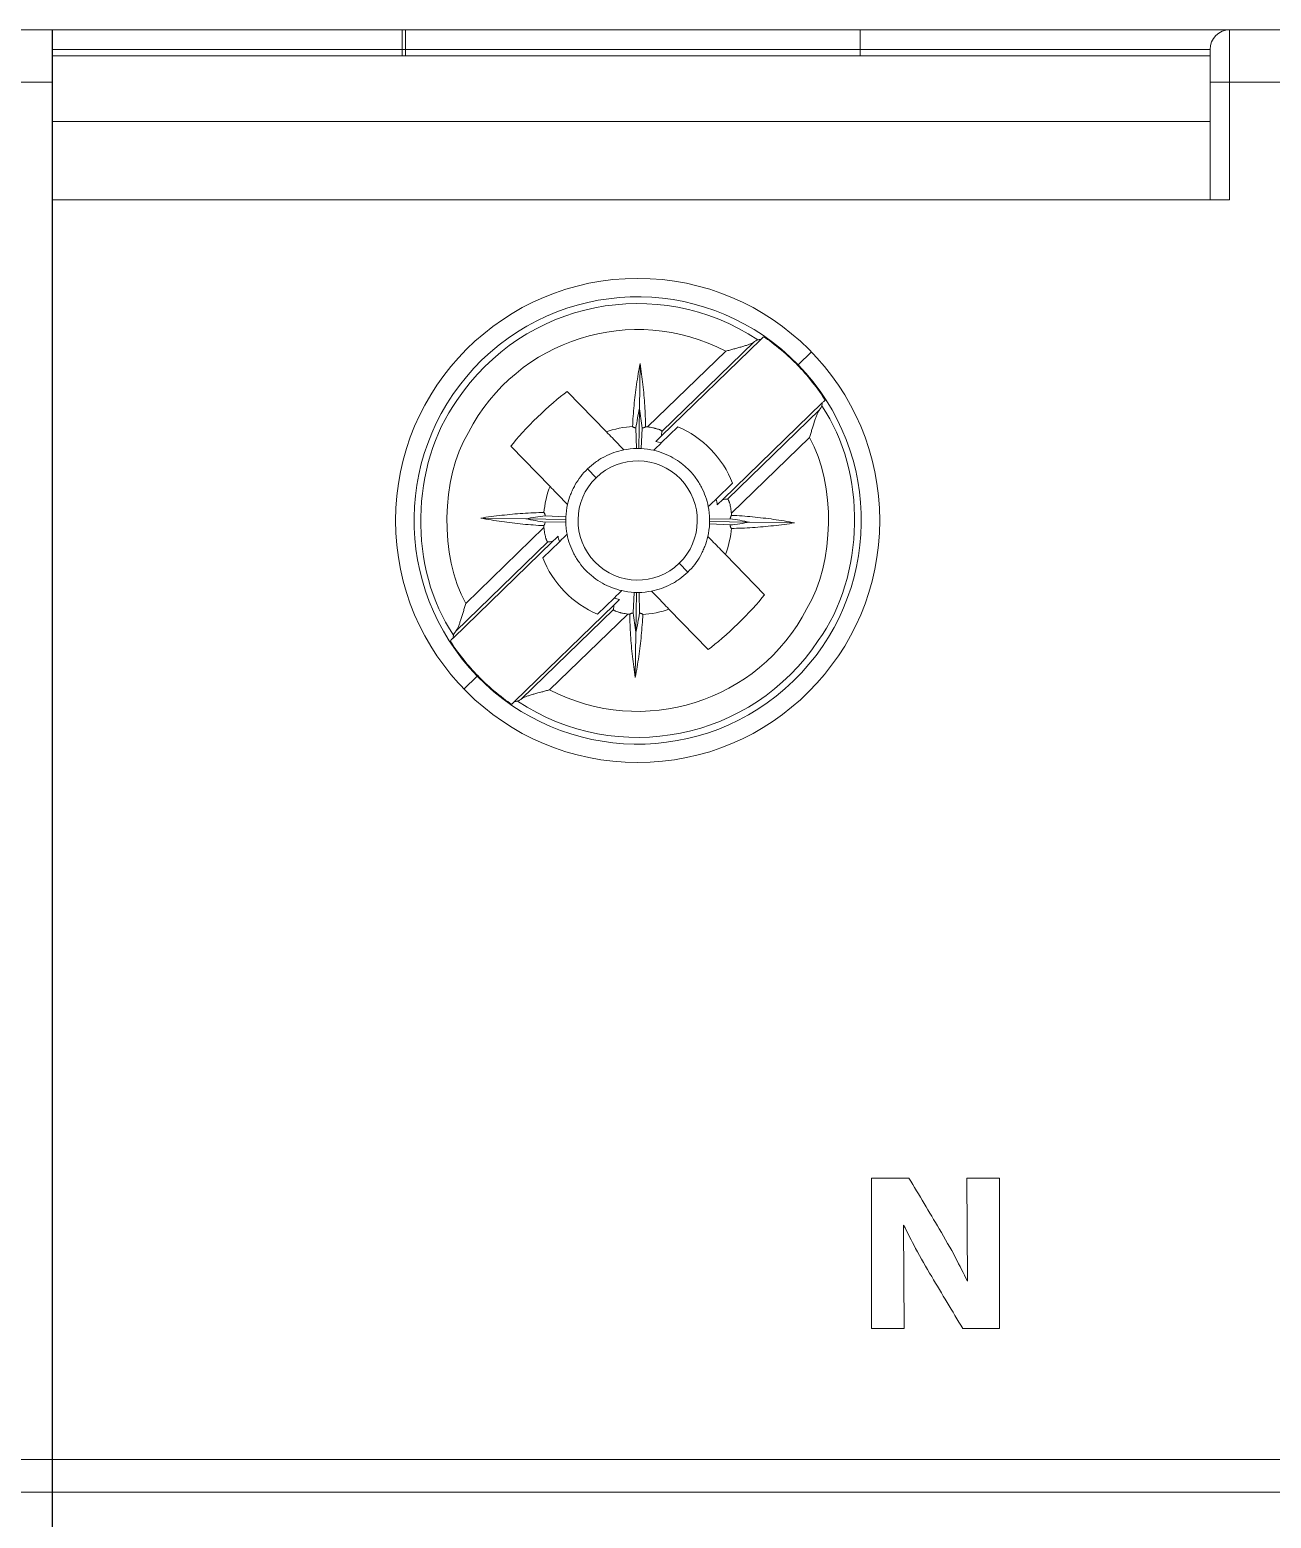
# Model space of a CAD drawing. Header units: millimetres. Extents: x 4137 to 6698, y 1400 to 3585.
# Drawn here: x 4670.22 to 4689.2, y 2843.81 to 2866.57 of the extents above; entities that cross this region are included whole.
import ezdxf

# ---------------------------------------------------------------- set-up
doc = ezdxf.new("R2010")
doc.units = ezdxf.units.MM
doc.layers.add('000-PI-Oprema', color=30, linetype='Continuous', lineweight=5)

msp = doc.modelspace()

# ---------------------------------------------------------------- linework, layer by layer
at = {"layer": '000-PI-Oprema', "color": 0, "linetype": 'ByBlock', "lineweight": 0, "ltscale": 0.25}
for p, q in [((4653.167, 2866.566), (4670.57, 2866.566)), ((4670.57, 2866.566), (4670.57, 2865.766)), ((4670.57, 2865.766), (4653.167, 2865.766)), ((4670.57, 2844.713), (4670.57, 2865.766)), ((4635.165, 2844.713), (4670.57, 2844.713)), ((4670.57, 2844.713), (4670.57, 2844.213)), ((4635.165, 2844.213), (4670.57, 2844.213)), ((4670.57, 2844.213), (4670.57, 2843.413))]:
    msp.add_line(p, q, dxfattribs=at)
for points in [[(4670.565, 2866.566), (4675.916, 2866.566)], [(4670.565, 2866.265), (4670.565, 2866.566)], [(4675.916, 2866.265), (4675.916, 2866.566)], [(4675.916, 2866.566), (4675.966, 2866.566)], [(4675.966, 2866.566), (4675.966, 2866.265)], [(4675.966, 2866.566), (4682.917, 2866.566)], [(4682.917, 2866.566), (4682.917, 2866.265)], [(4682.917, 2866.566), (4688.567, 2866.566)], [(4688.567, 2866.566), (4688.567, 2865.766)], [(4688.567, 2866.566), (4705.97, 2866.566)], [(4675.916, 2866.265), (4670.565, 2866.265)], [(4670.565, 2866.166), (4670.565, 2866.265)], [(4675.916, 2866.265), (4675.916, 2866.166)], [(4675.966, 2866.265), (4675.916, 2866.265)], [(4675.966, 2866.265), (4675.966, 2866.166)], [(4682.917, 2866.265), (4675.966, 2866.265)], [(4688.268, 2866.265), (4682.917, 2866.265)], [(4682.917, 2866.166), (4682.917, 2866.265)], [(4688.268, 2865.766), (4688.268, 2866.265)], [(4670.565, 2865.165), (4670.565, 2866.166)], [(4670.565, 2866.166), (4688.268, 2866.166)], [(4688.268, 2866.166), (4688.268, 2865.165)], [(4688.567, 2865.766), (4688.268, 2865.766)], [(4705.97, 2865.766), (4688.567, 2865.766)], [(4688.567, 2865.766), (4688.567, 2863.965)], [(4670.565, 2863.965), (4670.565, 2865.165)], [(4688.268, 2865.165), (4670.565, 2865.165)], [(4688.268, 2863.965), (4688.268, 2865.165)], [(4670.565, 2844.713), (4670.565, 2863.965)], [(4670.565, 2863.965), (4688.567, 2863.965)], [(4670.565, 2863.965), (4688.268, 2863.965)], [(4679.876, 2860.354), (4681.398, 2861.831)], [(4681.292, 2861.791), (4679.887, 2860.427)], [(4679.542, 2860.775), (4679.553, 2861.465)], [(4679.669, 2860.494), (4680.864, 2861.653)], [(4681.961, 2861.437), (4681.97, 2861.445)], [(4682.172, 2861.641), (4681.97, 2861.445)], [(4678.44, 2861.036), (4679.038, 2860.42)], [(4679.533, 2860.165), (4679.542, 2860.775)], [(4680.817, 2859.386), (4682.338, 2860.862)], [(4682.295, 2860.757), (4680.89, 2859.393)], [(4679.496, 2860.165), (4679.49, 2860.479)], [(4679.585, 2860.478), (4679.57, 2860.163)], [(4680.132, 2860.498), (4679.878, 2860.252)], [(4680.95, 2859.174), (4682.144, 2860.333)], [(4677.579, 2860.2), (4678.176, 2859.584)], [(4678.75, 2859.854), (4678.881, 2859.719)], [(4680.714, 2859.39), (4680.968, 2859.636)], [(4676.889, 2857.797), (4678.083, 2858.955)], [(4677.116, 2859.101), (4677.806, 2859.091)], [(4677.806, 2859.091), (4678.416, 2859.081)], [(4678.416, 2859.044), (4678.102, 2859.038)], [(4678.103, 2859.134), (4678.418, 2859.118)], [(4680.93, 2858.996), (4680.615, 2859.011)], [(4680.616, 2859.085), (4680.931, 2859.091)], [(4680.617, 2859.048), (4681.227, 2859.039)], [(4681.227, 2859.039), (4681.916, 2859.028)], [(4676.695, 2857.268), (4678.216, 2858.744)], [(4678.143, 2858.736), (4676.738, 2857.372)], [(4678.319, 2858.739), (4678.065, 2858.493)], [(4680.857, 2858.545), (4681.454, 2857.929)], [(4680.283, 2858.275), (4680.151, 2858.41)], [(4678.901, 2857.631), (4679.155, 2857.878)], [(4679.447, 2857.651), (4679.463, 2857.966)], [(4679.49, 2857.354), (4679.5, 2857.965)], [(4679.537, 2857.965), (4679.543, 2857.65)], [(4677.635, 2856.298), (4679.156, 2857.775)], [(4679.147, 2857.702), (4677.741, 2856.338)], [(4678.169, 2856.477), (4679.364, 2857.635)], [(4679.995, 2857.709), (4680.593, 2857.094)], [(4679.48, 2856.665), (4679.49, 2857.354)], [(4676.86, 2856.488), (4677.063, 2856.684)], [(4677.071, 2856.693), (4677.063, 2856.684)], [(4683.093, 2849.013), (4683.664, 2849.013)], [(4683.093, 2846.713), (4683.093, 2849.013)], [(4684.549, 2849.013), (4685.047, 2849.013)], [(4684.557, 2847.437), (4684.549, 2849.013)], [(4685.047, 2849.013), (4685.047, 2846.713)], [(4683.583, 2848.294), (4683.591, 2846.713)], [(4683.591, 2846.713), (4683.093, 2846.713)], [(4683.093, 2846.713), (4683.591, 2846.713)], [(4684.486, 2846.713), (4685.047, 2846.713)], [(4685.047, 2846.713), (4684.486, 2846.713)], [(4670.565, 2844.713), (4705.97, 2844.713)], [(4670.565, 2844.213), (4670.565, 2844.713)], [(4670.565, 2843.413), (4670.565, 2844.213)], [(4670.565, 2844.213), (4705.97, 2844.213)]]:
    msp.add_lwpolyline(points, dxfattribs=at)
for points in [[(4688.567, 2866.566), (4688.402, 2866.566), (4688.268, 2866.431), (4688.268, 2866.265)], [(4681.961, 2861.437), (4681.843, 2861.567), (4681.591, 2861.779), (4681.443, 2861.874)], [(4682.383, 2860.905), (4682.292, 2861.056), (4682.088, 2861.314), (4681.961, 2861.437)], [(4677.579, 2860.2), (4677.768, 2860.451), (4678.183, 2860.854), (4678.44, 2861.036)], [(4679.438, 2860.5), (4679.33, 2860.498), (4679.138, 2860.46), (4679.038, 2860.42)], [(4679.669, 2860.494), (4679.661, 2860.495), (4679.646, 2860.496), (4679.638, 2860.497)], [(4679.496, 2860.165), (4679.446, 2860.165), (4679.354, 2860.155), (4679.305, 2860.144)], [(4679.533, 2860.165), (4679.524, 2860.165), (4679.505, 2860.165), (4679.496, 2860.165)], [(4679.57, 2860.163), (4679.561, 2860.164), (4679.542, 2860.165), (4679.533, 2860.165)], [(4679.76, 2860.137), (4679.712, 2860.15), (4679.62, 2860.162), (4679.57, 2860.163)], [(4679.878, 2860.252), (4679.857, 2860.258), (4679.815, 2860.269), (4679.793, 2860.274)], [(4678.176, 2859.584), (4678.133, 2859.485), (4678.089, 2859.295), (4678.084, 2859.186)], [(4680.734, 2859.305), (4680.73, 2859.327), (4680.72, 2859.369), (4680.714, 2859.39)], [(4678.418, 2859.118), (4678.419, 2859.168), (4678.431, 2859.261), (4678.444, 2859.308)], [(4680.616, 2859.085), (4680.617, 2859.135), (4680.607, 2859.228), (4680.596, 2859.276)], [(4680.952, 2859.143), (4680.951, 2859.151), (4680.95, 2859.166), (4680.95, 2859.174)], [(4678.081, 2858.986), (4678.081, 2858.978), (4678.083, 2858.963), (4678.083, 2858.955)], [(4678.418, 2859.118), (4678.417, 2859.109), (4678.416, 2859.091), (4678.416, 2859.081)], [(4678.416, 2859.081), (4678.416, 2859.072), (4678.416, 2859.053), (4678.416, 2859.044)], [(4678.437, 2858.853), (4678.426, 2858.902), (4678.416, 2858.995), (4678.416, 2859.044)], [(4680.589, 2858.821), (4680.601, 2858.869), (4680.614, 2858.961), (4680.615, 2859.011)], [(4680.615, 2859.011), (4680.616, 2859.02), (4680.616, 2859.039), (4680.617, 2859.048)], [(4680.617, 2859.048), (4680.617, 2859.057), (4680.617, 2859.076), (4680.616, 2859.085)], [(4680.857, 2858.545), (4680.9, 2858.644), (4680.943, 2858.835), (4680.949, 2858.943)], [(4678.299, 2858.824), (4678.303, 2858.803), (4678.313, 2858.761), (4678.319, 2858.739)], [(4679.155, 2857.878), (4679.176, 2857.871), (4679.218, 2857.86), (4679.24, 2857.855)], [(4679.463, 2857.966), (4679.413, 2857.967), (4679.321, 2857.98), (4679.273, 2857.992)], [(4679.463, 2857.966), (4679.472, 2857.966), (4679.49, 2857.965), (4679.5, 2857.965)], [(4679.5, 2857.965), (4679.509, 2857.964), (4679.528, 2857.964), (4679.537, 2857.965)], [(4679.728, 2857.985), (4679.679, 2857.974), (4679.586, 2857.964), (4679.537, 2857.965)], [(4681.454, 2857.929), (4681.265, 2857.678), (4680.849, 2857.275), (4680.593, 2857.094)], [(4679.364, 2857.635), (4679.372, 2857.634), (4679.387, 2857.633), (4679.395, 2857.632)], [(4679.595, 2857.629), (4679.703, 2857.631), (4679.895, 2857.669), (4679.995, 2857.709)], [(4676.65, 2857.224), (4676.741, 2857.073), (4676.945, 2856.816), (4677.071, 2856.693)], [(4677.071, 2856.693), (4677.19, 2856.563), (4677.442, 2856.35), (4677.59, 2856.255)]]:
    msp.add_open_spline(points, degree=3, dxfattribs=at)
for points, knots in [([(4681.97, 2861.445), (4680.655, 2862.8), (4678.491, 2862.833), (4677.136, 2861.518), (4675.781, 2860.203), (4675.748, 2858.039), (4677.063, 2856.684)], [0, 0, 0, 0, 1, 1, 1, 2, 2, 2, 2]), ([(4676.7, 2857.314), (4676.013, 2858.319), (4676.037, 2859.916), (4676.754, 2860.9), (4677.768, 2862.426), (4679.827, 2862.84), (4681.352, 2861.827)], [0, 0, 0, 0, 1, 1, 1, 2, 2, 2, 2]), ([(4675.816, 2859.064), (4675.816, 2861.108), (4677.473, 2862.765), (4679.517, 2862.765), (4681.56, 2862.765), (4683.217, 2861.108), (4683.217, 2859.064), (4683.217, 2857.021), (4681.56, 2855.364), (4679.517, 2855.364), (4677.473, 2855.364), (4675.816, 2857.021), (4675.816, 2859.064), (4675.816, 2859.064), (4675.816, 2859.064), (4675.816, 2859.064)], [0, 0, 0, 0, 1, 1, 1, 2, 2, 2, 3, 3, 3, 4, 4, 4, 5, 5, 5, 5]), ([(4676.889, 2857.797), (4676.487, 2858.523), (4676.505, 2859.698), (4676.929, 2860.412), (4677.672, 2861.841), (4679.434, 2862.397), (4680.864, 2861.653)], [0, 0, 0, 0, 1, 1, 1, 2, 2, 2, 2]), ([(4680.864, 2861.653), (4680.884, 2861.658), (4680.905, 2861.664), (4680.926, 2861.67), (4680.946, 2861.675), (4680.967, 2861.681), (4680.988, 2861.687), (4681.009, 2861.692), (4681.029, 2861.698), (4681.05, 2861.703), (4681.07, 2861.709), (4681.09, 2861.714), (4681.11, 2861.72), (4681.129, 2861.725), (4681.147, 2861.731), (4681.165, 2861.737), (4681.183, 2861.743), (4681.2, 2861.748), (4681.216, 2861.754), (4681.232, 2861.76), (4681.247, 2861.766), (4681.259, 2861.772), (4681.272, 2861.778), (4681.283, 2861.784), (4681.292, 2861.791)], [0, 0, 0, 0, 1, 1, 1, 2, 2, 2, 3, 3, 3, 4, 4, 4, 5, 5, 5, 6, 6, 6, 7, 7, 7, 8, 8, 8, 8]), ([(4681.292, 2861.791), (4681.307, 2861.802), (4681.32, 2861.811), (4681.329, 2861.817), (4681.335, 2861.82), (4681.339, 2861.822), (4681.343, 2861.824), (4681.347, 2861.825), (4681.349, 2861.826), (4681.352, 2861.827)], [0, 0, 0, 0, 1, 1, 1, 2, 2, 2, 3, 3, 3, 3]), ([(4681.398, 2861.831), (4681.39, 2861.83), (4681.382, 2861.83), (4681.375, 2861.829), (4681.367, 2861.828), (4681.36, 2861.827), (4681.352, 2861.827)], [0, 0, 0, 0, 1, 1, 1, 2, 2, 2, 2]), ([(4681.443, 2861.874), (4681.438, 2861.869), (4681.433, 2861.865), (4681.428, 2861.86), (4681.423, 2861.855), (4681.418, 2861.85), (4681.413, 2861.845), (4681.408, 2861.841), (4681.403, 2861.836), (4681.398, 2861.831)], [0, 0, 0, 0, 1, 1, 1, 2, 2, 2, 3, 3, 3, 3]), ([(4677.063, 2856.684), (4678.378, 2855.329), (4680.542, 2855.296), (4681.897, 2856.611), (4683.252, 2857.926), (4683.285, 2860.09), (4681.97, 2861.445)], [0, 0, 0, 0, 1, 1, 1, 2, 2, 2, 2]), ([(4679.438, 2860.5), (4679.443, 2860.607), (4679.451, 2860.714), (4679.461, 2860.821), (4679.472, 2860.929), (4679.484, 2861.036), (4679.5, 2861.143), (4679.515, 2861.251), (4679.532, 2861.358), (4679.553, 2861.465)], [0, 0, 0, 0, 1, 1, 1, 2, 2, 2, 3, 3, 3, 3]), ([(4679.553, 2861.465), (4679.57, 2861.357), (4679.584, 2861.249), (4679.596, 2861.142), (4679.608, 2861.034), (4679.618, 2860.927), (4679.625, 2860.819), (4679.632, 2860.712), (4679.636, 2860.604), (4679.638, 2860.497)], [0, 0, 0, 0, 1, 1, 1, 2, 2, 2, 3, 3, 3, 3]), ([(4682.333, 2860.815), (4683.02, 2859.81), (4682.996, 2858.214), (4682.278, 2857.229), (4681.265, 2855.704), (4679.206, 2855.289), (4677.681, 2856.303)], [0, 0, 0, 0, 1, 1, 1, 2, 2, 2, 2]), ([(4679.542, 2860.775), (4679.532, 2860.726), (4679.522, 2860.677), (4679.514, 2860.628), (4679.505, 2860.578), (4679.497, 2860.529), (4679.49, 2860.479)], [0, 0, 0, 0, 1, 1, 1, 2, 2, 2, 2]), ([(4679.542, 2860.775), (4679.551, 2860.726), (4679.559, 2860.676), (4679.566, 2860.626), (4679.574, 2860.577), (4679.58, 2860.528), (4679.585, 2860.478)], [0, 0, 0, 0, 1, 1, 1, 2, 2, 2, 2]), ([(4682.295, 2860.757), (4682.288, 2860.747), (4682.281, 2860.735), (4682.274, 2860.722), (4682.271, 2860.715), (4682.267, 2860.708), (4682.264, 2860.7), (4682.26, 2860.693), (4682.257, 2860.684), (4682.254, 2860.676), (4682.247, 2860.66), (4682.241, 2860.643), (4682.235, 2860.625), (4682.232, 2860.616), (4682.228, 2860.607), (4682.226, 2860.598), (4682.223, 2860.588), (4682.22, 2860.579), (4682.216, 2860.569), (4682.204, 2860.531), (4682.193, 2860.492), (4682.181, 2860.453), (4682.175, 2860.433), (4682.169, 2860.413), (4682.162, 2860.393), (4682.16, 2860.383), (4682.156, 2860.373), (4682.153, 2860.363), (4682.15, 2860.353), (4682.147, 2860.343), (4682.144, 2860.333)], [0, 0, 0, 0, 1, 1, 1, 2, 2, 2, 3, 3, 3, 4, 4, 4, 5, 5, 5, 6, 6, 6, 7, 7, 7, 8, 8, 8, 9, 9, 9, 10, 10, 10, 10]), ([(4682.333, 2860.815), (4682.332, 2860.811), (4682.328, 2860.804), (4682.322, 2860.794), (4682.319, 2860.789), (4682.315, 2860.784), (4682.311, 2860.777), (4682.306, 2860.771), (4682.301, 2860.764), (4682.295, 2860.757)], [0, 0, 0, 0, 1, 1, 1, 2, 2, 2, 3, 3, 3, 3]), ([(4682.333, 2860.815), (4682.334, 2860.823), (4682.335, 2860.831), (4682.335, 2860.839), (4682.337, 2860.846), (4682.337, 2860.854), (4682.338, 2860.862)], [0, 0, 0, 0, 1, 1, 1, 2, 2, 2, 2]), ([(4682.338, 2860.862), (4682.343, 2860.867), (4682.348, 2860.871), (4682.353, 2860.876), (4682.358, 2860.881), (4682.363, 2860.886), (4682.368, 2860.891), (4682.373, 2860.896), (4682.378, 2860.9), (4682.383, 2860.905)], [0, 0, 0, 0, 1, 1, 1, 2, 2, 2, 3, 3, 3, 3]), ([(4682.144, 2860.333), (4682.546, 2859.606), (4682.528, 2858.432), (4682.104, 2857.717), (4681.361, 2856.288), (4679.599, 2855.732), (4678.169, 2856.477)], [0, 0, 0, 0, 1, 1, 1, 2, 2, 2, 2]), ([(4679.305, 2860.144), (4679.276, 2860.174), (4679.247, 2860.204), (4679.217, 2860.234), (4679.188, 2860.265), (4679.159, 2860.295), (4679.129, 2860.326), (4679.099, 2860.357), (4679.068, 2860.388), (4679.038, 2860.42)], [0, 0, 0, 0, 1, 1, 1, 2, 2, 2, 3, 3, 3, 3]), ([(4679.49, 2860.479), (4679.485, 2860.48), (4679.481, 2860.481), (4679.477, 2860.482), (4679.474, 2860.482), (4679.47, 2860.484), (4679.467, 2860.485), (4679.464, 2860.486), (4679.461, 2860.487), (4679.459, 2860.488), (4679.456, 2860.489), (4679.453, 2860.49), (4679.451, 2860.491), (4679.449, 2860.493), (4679.446, 2860.494), (4679.444, 2860.496), (4679.442, 2860.497), (4679.44, 2860.498), (4679.438, 2860.5)], [0, 0, 0, 0, 1, 1, 1, 2, 2, 2, 3, 3, 3, 4, 4, 4, 5, 5, 5, 6, 6, 6, 6]), ([(4679.638, 2860.497), (4679.636, 2860.496), (4679.634, 2860.494), (4679.632, 2860.493), (4679.63, 2860.491), (4679.627, 2860.49), (4679.625, 2860.489), (4679.623, 2860.488), (4679.62, 2860.487), (4679.617, 2860.486), (4679.614, 2860.485), (4679.612, 2860.484), (4679.608, 2860.482), (4679.605, 2860.482), (4679.602, 2860.481), (4679.598, 2860.48), (4679.594, 2860.479), (4679.59, 2860.478), (4679.585, 2860.478)], [0, 0, 0, 0, 1, 1, 1, 2, 2, 2, 3, 3, 3, 4, 4, 4, 5, 5, 5, 6, 6, 6, 6]), ([(4679.887, 2860.427), (4679.887, 2860.429), (4679.885, 2860.432), (4679.882, 2860.434), (4679.881, 2860.435), (4679.879, 2860.437), (4679.877, 2860.438), (4679.875, 2860.44), (4679.872, 2860.441), (4679.869, 2860.443), (4679.867, 2860.445), (4679.863, 2860.446), (4679.86, 2860.448), (4679.856, 2860.449), (4679.852, 2860.451), (4679.848, 2860.453), (4679.839, 2860.456), (4679.83, 2860.46), (4679.819, 2860.463), (4679.814, 2860.465), (4679.809, 2860.467), (4679.803, 2860.468), (4679.797, 2860.47), (4679.791, 2860.471), (4679.786, 2860.473), (4679.78, 2860.475), (4679.774, 2860.476), (4679.767, 2860.478), (4679.761, 2860.479), (4679.755, 2860.48), (4679.748, 2860.482), (4679.723, 2860.487), (4679.696, 2860.491), (4679.669, 2860.494)], [0, 0, 0, 0, 1, 1, 1, 2, 2, 2, 3, 3, 3, 4, 4, 4, 5, 5, 5, 6, 6, 6, 7, 7, 7, 8, 8, 8, 9, 9, 9, 10, 10, 10, 11, 11, 11, 11]), ([(4679.876, 2860.354), (4679.862, 2860.341), (4679.849, 2860.327), (4679.835, 2860.314), (4679.821, 2860.301), (4679.807, 2860.288), (4679.793, 2860.274)], [0, 0, 0, 0, 1, 1, 1, 2, 2, 2, 2]), ([(4679.876, 2860.354), (4679.878, 2860.367), (4679.88, 2860.378), (4679.881, 2860.391), (4679.883, 2860.403), (4679.884, 2860.415), (4679.887, 2860.427)], [0, 0, 0, 0, 1, 1, 1, 2, 2, 2, 2]), ([(4680.968, 2859.636), (4680.893, 2859.824), (4680.779, 2860.002), (4680.635, 2860.15), (4680.491, 2860.299), (4680.317, 2860.418), (4680.132, 2860.498)], [0, 0, 0, 0, 1, 1, 1, 2, 2, 2, 2]), ([(4679.305, 2860.144), (4679.253, 2860.134), (4679.202, 2860.12), (4679.152, 2860.102), (4679.103, 2860.085), (4679.055, 2860.064), (4679.008, 2860.039), (4678.984, 2860.027), (4678.961, 2860.014), (4678.938, 2860), (4678.916, 2859.986), (4678.894, 2859.972), (4678.872, 2859.956), (4678.829, 2859.925), (4678.789, 2859.891), (4678.75, 2859.854)], [0, 0, 0, 0, 1, 1, 1, 2, 2, 2, 3, 3, 3, 4, 4, 4, 5, 5, 5, 5]), ([(4679.878, 2860.252), (4679.858, 2860.232), (4679.838, 2860.213), (4679.819, 2860.194), (4679.799, 2860.175), (4679.78, 2860.156), (4679.76, 2860.137)], [0, 0, 0, 0, 1, 1, 1, 2, 2, 2, 2]), ([(4680.596, 2859.276), (4680.586, 2859.328), (4680.572, 2859.379), (4680.554, 2859.429), (4680.537, 2859.479), (4680.516, 2859.527), (4680.491, 2859.574), (4680.485, 2859.585), (4680.479, 2859.597), (4680.472, 2859.609), (4680.466, 2859.62), (4680.459, 2859.632), (4680.452, 2859.643), (4680.438, 2859.665), (4680.423, 2859.687), (4680.408, 2859.709), (4680.377, 2859.752), (4680.343, 2859.792), (4680.307, 2859.83), (4680.288, 2859.849), (4680.27, 2859.867), (4680.25, 2859.885), (4680.23, 2859.902), (4680.209, 2859.92), (4680.188, 2859.935), (4680.146, 2859.968), (4680.102, 2859.997), (4680.056, 2860.023), (4680.011, 2860.048), (4679.963, 2860.071), (4679.913, 2860.09), (4679.863, 2860.11), (4679.812, 2860.126), (4679.76, 2860.137)], [0, 0, 0, 0, 1, 1, 1, 2, 2, 2, 3, 3, 3, 4, 4, 4, 5, 5, 5, 6, 6, 6, 7, 7, 7, 8, 8, 8, 9, 9, 9, 10, 10, 10, 11, 11, 11, 11]), ([(4678.75, 2859.854), (4678.712, 2859.817), (4678.677, 2859.778), (4678.645, 2859.736), (4678.613, 2859.694), (4678.584, 2859.65), (4678.558, 2859.604), (4678.545, 2859.581), (4678.533, 2859.557), (4678.522, 2859.534), (4678.51, 2859.51), (4678.5, 2859.485), (4678.49, 2859.461), (4678.471, 2859.411), (4678.455, 2859.361), (4678.444, 2859.308)], [0, 0, 0, 0, 1, 1, 1, 2, 2, 2, 3, 3, 3, 4, 4, 4, 5, 5, 5, 5]), ([(4680.151, 2858.41), (4680.513, 2858.761), (4680.522, 2859.338), (4680.171, 2859.7), (4679.82, 2860.061), (4679.243, 2860.07), (4678.881, 2859.719)], [0, 0, 0, 0, 1, 1, 1, 2, 2, 2, 2]), ([(4678.881, 2859.719), (4678.52, 2859.368), (4678.511, 2858.791), (4678.862, 2858.43), (4679.213, 2858.068), (4679.79, 2858.059), (4680.151, 2858.41)], [0, 0, 0, 0, 1, 1, 1, 2, 2, 2, 2]), ([(4678.176, 2859.584), (4678.207, 2859.553), (4678.237, 2859.521), (4678.267, 2859.491), (4678.297, 2859.46), (4678.327, 2859.429), (4678.356, 2859.399), (4678.385, 2859.368), (4678.415, 2859.339), (4678.444, 2859.308)], [0, 0, 0, 0, 1, 1, 1, 2, 2, 2, 3, 3, 3, 3]), ([(4680.596, 2859.276), (4680.615, 2859.295), (4680.635, 2859.314), (4680.655, 2859.333), (4680.674, 2859.352), (4680.694, 2859.371), (4680.714, 2859.39)], [0, 0, 0, 0, 1, 1, 1, 2, 2, 2, 2]), ([(4680.89, 2859.393), (4680.877, 2859.392), (4680.865, 2859.39), (4680.853, 2859.389), (4680.841, 2859.388), (4680.828, 2859.387), (4680.817, 2859.386)], [0, 0, 0, 0, 1, 1, 1, 2, 2, 2, 2]), ([(4680.95, 2859.174), (4680.948, 2859.201), (4680.944, 2859.228), (4680.94, 2859.253), (4680.938, 2859.266), (4680.935, 2859.279), (4680.932, 2859.291), (4680.93, 2859.303), (4680.927, 2859.314), (4680.923, 2859.325), (4680.922, 2859.33), (4680.921, 2859.335), (4680.919, 2859.34), (4680.917, 2859.345), (4680.916, 2859.349), (4680.914, 2859.354), (4680.912, 2859.358), (4680.911, 2859.362), (4680.91, 2859.366), (4680.908, 2859.369), (4680.906, 2859.372), (4680.905, 2859.376), (4680.902, 2859.381), (4680.899, 2859.386), (4680.896, 2859.389), (4680.894, 2859.392), (4680.891, 2859.393), (4680.89, 2859.393)], [0, 0, 0, 0, 1, 1, 1, 2, 2, 2, 3, 3, 3, 4, 4, 4, 5, 5, 5, 6, 6, 6, 7, 7, 7, 8, 8, 8, 9, 9, 9, 9]), ([(4677.116, 2859.101), (4677.224, 2859.118), (4677.332, 2859.132), (4677.439, 2859.144), (4677.547, 2859.156), (4677.654, 2859.166), (4677.762, 2859.173), (4677.869, 2859.18), (4677.977, 2859.184), (4678.084, 2859.186)], [0, 0, 0, 0, 1, 1, 1, 2, 2, 2, 3, 3, 3, 3]), ([(4678.084, 2859.186), (4678.085, 2859.184), (4678.087, 2859.182), (4678.088, 2859.18), (4678.09, 2859.178), (4678.091, 2859.175), (4678.092, 2859.173), (4678.093, 2859.171), (4678.094, 2859.168), (4678.096, 2859.165), (4678.096, 2859.163), (4678.098, 2859.16), (4678.099, 2859.157), (4678.1, 2859.153), (4678.101, 2859.15), (4678.101, 2859.146), (4678.102, 2859.143), (4678.103, 2859.139), (4678.103, 2859.134)], [0, 0, 0, 0, 1, 1, 1, 2, 2, 2, 3, 3, 3, 4, 4, 4, 5, 5, 5, 6, 6, 6, 6]), ([(4680.734, 2859.305), (4680.747, 2859.318), (4680.761, 2859.332), (4680.775, 2859.345), (4680.789, 2859.358), (4680.803, 2859.372), (4680.817, 2859.386)], [0, 0, 0, 0, 1, 1, 1, 2, 2, 2, 2]), ([(4678.081, 2858.986), (4677.974, 2858.991), (4677.867, 2858.999), (4677.76, 2859.009), (4677.652, 2859.02), (4677.545, 2859.032), (4677.438, 2859.048), (4677.33, 2859.063), (4677.223, 2859.081), (4677.116, 2859.101)], [0, 0, 0, 0, 1, 1, 1, 2, 2, 2, 3, 3, 3, 3]), ([(4677.806, 2859.091), (4677.855, 2859.099), (4677.905, 2859.107), (4677.954, 2859.115), (4678.004, 2859.122), (4678.053, 2859.128), (4678.103, 2859.134)], [0, 0, 0, 0, 1, 1, 1, 2, 2, 2, 2]), ([(4677.806, 2859.091), (4677.855, 2859.08), (4677.904, 2859.071), (4677.953, 2859.062), (4678.003, 2859.053), (4678.052, 2859.045), (4678.102, 2859.038)], [0, 0, 0, 0, 1, 1, 1, 2, 2, 2, 2]), ([(4678.102, 2859.038), (4678.101, 2859.033), (4678.1, 2859.029), (4678.099, 2859.026), (4678.099, 2859.022), (4678.097, 2859.018), (4678.096, 2859.016), (4678.095, 2859.012), (4678.094, 2859.009), (4678.093, 2859.007), (4678.092, 2859.004), (4678.091, 2859.002), (4678.09, 2858.999), (4678.088, 2858.997), (4678.087, 2858.995), (4678.085, 2858.992), (4678.084, 2858.99), (4678.083, 2858.988), (4678.081, 2858.986)], [0, 0, 0, 0, 1, 1, 1, 2, 2, 2, 3, 3, 3, 4, 4, 4, 5, 5, 5, 6, 6, 6, 6]), ([(4678.083, 2858.955), (4678.085, 2858.928), (4678.089, 2858.902), (4678.093, 2858.876), (4678.095, 2858.863), (4678.098, 2858.85), (4678.101, 2858.838), (4678.103, 2858.826), (4678.106, 2858.815), (4678.109, 2858.804), (4678.111, 2858.799), (4678.112, 2858.794), (4678.114, 2858.789), (4678.115, 2858.784), (4678.117, 2858.78), (4678.118, 2858.776), (4678.12, 2858.771), (4678.122, 2858.768), (4678.123, 2858.764), (4678.125, 2858.76), (4678.127, 2858.756), (4678.128, 2858.754), (4678.131, 2858.748), (4678.134, 2858.743), (4678.136, 2858.74), (4678.139, 2858.737), (4678.141, 2858.736), (4678.143, 2858.736)], [0, 0, 0, 0, 1, 1, 1, 2, 2, 2, 3, 3, 3, 4, 4, 4, 5, 5, 5, 6, 6, 6, 7, 7, 7, 8, 8, 8, 9, 9, 9, 9]), ([(4681.227, 2859.039), (4681.178, 2859.03), (4681.128, 2859.022), (4681.079, 2859.015), (4681.029, 2859.007), (4680.979, 2859.001), (4680.93, 2858.996)], [0, 0, 0, 0, 1, 1, 1, 2, 2, 2, 2]), ([(4680.949, 2858.943), (4680.947, 2858.945), (4680.946, 2858.947), (4680.944, 2858.949), (4680.943, 2858.951), (4680.942, 2858.954), (4680.941, 2858.956), (4680.939, 2858.958), (4680.938, 2858.961), (4680.937, 2858.964), (4680.936, 2858.967), (4680.935, 2858.969), (4680.935, 2858.973), (4680.933, 2858.976), (4680.932, 2858.979), (4680.932, 2858.983), (4680.931, 2858.987), (4680.93, 2858.991), (4680.93, 2858.996)], [0, 0, 0, 0, 1, 1, 1, 2, 2, 2, 3, 3, 3, 4, 4, 4, 5, 5, 5, 6, 6, 6, 6]), ([(4680.931, 2859.091), (4680.932, 2859.095), (4680.933, 2859.1), (4680.934, 2859.104), (4680.935, 2859.107), (4680.935, 2859.111), (4680.937, 2859.114), (4680.937, 2859.117), (4680.939, 2859.12), (4680.94, 2859.122), (4680.941, 2859.125), (4680.942, 2859.128), (4680.943, 2859.13), (4680.945, 2859.132), (4680.946, 2859.135), (4680.948, 2859.137), (4680.949, 2859.139), (4680.95, 2859.141), (4680.952, 2859.143)], [0, 0, 0, 0, 1, 1, 1, 2, 2, 2, 3, 3, 3, 4, 4, 4, 5, 5, 5, 6, 6, 6, 6]), ([(4681.227, 2859.039), (4681.178, 2859.049), (4681.129, 2859.059), (4681.079, 2859.067), (4681.03, 2859.076), (4680.981, 2859.084), (4680.931, 2859.091)], [0, 0, 0, 0, 1, 1, 1, 2, 2, 2, 2]), ([(4681.916, 2859.028), (4681.809, 2859.011), (4681.701, 2858.997), (4681.594, 2858.985), (4681.486, 2858.973), (4681.379, 2858.963), (4681.271, 2858.956), (4681.163, 2858.949), (4681.056, 2858.945), (4680.949, 2858.943)], [0, 0, 0, 0, 1, 1, 1, 2, 2, 2, 3, 3, 3, 3]), ([(4680.952, 2859.143), (4681.059, 2859.138), (4681.166, 2859.13), (4681.274, 2859.12), (4681.381, 2859.109), (4681.488, 2859.097), (4681.595, 2859.082), (4681.702, 2859.066), (4681.81, 2859.049), (4681.916, 2859.028)], [0, 0, 0, 0, 1, 1, 1, 2, 2, 2, 3, 3, 3, 3]), ([(4678.143, 2858.736), (4678.156, 2858.737), (4678.168, 2858.739), (4678.18, 2858.74), (4678.192, 2858.741), (4678.204, 2858.743), (4678.216, 2858.744)], [0, 0, 0, 0, 1, 1, 1, 2, 2, 2, 2]), ([(4678.299, 2858.824), (4678.285, 2858.811), (4678.272, 2858.798), (4678.258, 2858.784), (4678.244, 2858.771), (4678.23, 2858.757), (4678.216, 2858.744)], [0, 0, 0, 0, 1, 1, 1, 2, 2, 2, 2]), ([(4678.437, 2858.853), (4678.418, 2858.834), (4678.398, 2858.815), (4678.378, 2858.796), (4678.359, 2858.778), (4678.339, 2858.759), (4678.319, 2858.739)], [0, 0, 0, 0, 1, 1, 1, 2, 2, 2, 2]), ([(4678.437, 2858.853), (4678.447, 2858.801), (4678.461, 2858.75), (4678.479, 2858.7), (4678.496, 2858.651), (4678.517, 2858.603), (4678.542, 2858.556), (4678.548, 2858.544), (4678.554, 2858.532), (4678.561, 2858.521), (4678.567, 2858.509), (4678.574, 2858.497), (4678.581, 2858.486), (4678.595, 2858.464), (4678.61, 2858.442), (4678.625, 2858.42), (4678.656, 2858.378), (4678.69, 2858.337), (4678.726, 2858.299), (4678.744, 2858.28), (4678.763, 2858.262), (4678.783, 2858.245), (4678.803, 2858.227), (4678.824, 2858.21), (4678.845, 2858.194), (4678.887, 2858.161), (4678.931, 2858.132), (4678.977, 2858.107), (4679.022, 2858.081), (4679.07, 2858.058), (4679.12, 2858.039), (4679.17, 2858.019), (4679.22, 2858.004), (4679.273, 2857.992)], [0, 0, 0, 0, 1, 1, 1, 2, 2, 2, 3, 3, 3, 4, 4, 4, 5, 5, 5, 6, 6, 6, 7, 7, 7, 8, 8, 8, 9, 9, 9, 10, 10, 10, 11, 11, 11, 11]), ([(4680.283, 2858.275), (4680.321, 2858.312), (4680.356, 2858.352), (4680.388, 2858.393), (4680.42, 2858.435), (4680.449, 2858.479), (4680.475, 2858.525), (4680.488, 2858.548), (4680.5, 2858.572), (4680.511, 2858.596), (4680.522, 2858.62), (4680.533, 2858.644), (4680.542, 2858.669), (4680.562, 2858.718), (4680.578, 2858.769), (4680.589, 2858.821)], [0, 0, 0, 0, 1, 1, 1, 2, 2, 2, 3, 3, 3, 4, 4, 4, 5, 5, 5, 5]), ([(4680.857, 2858.545), (4680.826, 2858.577), (4680.796, 2858.608), (4680.766, 2858.639), (4680.736, 2858.67), (4680.706, 2858.7), (4680.677, 2858.73), (4680.647, 2858.761), (4680.618, 2858.791), (4680.589, 2858.821)], [0, 0, 0, 0, 1, 1, 1, 2, 2, 2, 3, 3, 3, 3]), ([(4678.065, 2858.493), (4678.14, 2858.305), (4678.254, 2858.128), (4678.398, 2857.979), (4678.542, 2857.831), (4678.716, 2857.711), (4678.901, 2857.631)], [0, 0, 0, 0, 1, 1, 1, 2, 2, 2, 2]), ([(4679.728, 2857.985), (4679.78, 2857.995), (4679.831, 2858.009), (4679.88, 2858.027), (4679.93, 2858.044), (4679.978, 2858.065), (4680.025, 2858.09), (4680.048, 2858.102), (4680.072, 2858.115), (4680.095, 2858.129), (4680.117, 2858.143), (4680.139, 2858.158), (4680.161, 2858.173), (4680.203, 2858.204), (4680.244, 2858.238), (4680.283, 2858.275)], [0, 0, 0, 0, 1, 1, 1, 2, 2, 2, 3, 3, 3, 4, 4, 4, 5, 5, 5, 5]), ([(4676.738, 2857.372), (4676.745, 2857.381), (4676.751, 2857.392), (4676.758, 2857.404), (4676.764, 2857.417), (4676.77, 2857.431), (4676.776, 2857.446), (4676.782, 2857.462), (4676.789, 2857.478), (4676.795, 2857.496), (4676.801, 2857.514), (4676.807, 2857.532), (4676.813, 2857.551), (4676.82, 2857.571), (4676.826, 2857.591), (4676.832, 2857.611), (4676.838, 2857.631), (4676.845, 2857.652), (4676.851, 2857.673), (4676.858, 2857.693), (4676.864, 2857.714), (4676.87, 2857.735), (4676.876, 2857.756), (4676.882, 2857.776), (4676.889, 2857.797)], [0, 0, 0, 0, 1, 1, 1, 2, 2, 2, 3, 3, 3, 4, 4, 4, 5, 5, 5, 6, 6, 6, 7, 7, 7, 8, 8, 8, 8]), ([(4679.155, 2857.878), (4679.175, 2857.897), (4679.194, 2857.916), (4679.214, 2857.935), (4679.233, 2857.954), (4679.253, 2857.973), (4679.273, 2857.992)], [0, 0, 0, 0, 1, 1, 1, 2, 2, 2, 2]), ([(4679.156, 2857.775), (4679.171, 2857.788), (4679.184, 2857.802), (4679.198, 2857.815), (4679.212, 2857.828), (4679.226, 2857.842), (4679.24, 2857.855)], [0, 0, 0, 0, 1, 1, 1, 2, 2, 2, 2]), ([(4679.728, 2857.985), (4679.757, 2857.955), (4679.786, 2857.925), (4679.816, 2857.895), (4679.844, 2857.865), (4679.874, 2857.834), (4679.904, 2857.803), (4679.934, 2857.772), (4679.964, 2857.741), (4679.995, 2857.709)], [0, 0, 0, 0, 1, 1, 1, 2, 2, 2, 3, 3, 3, 3]), ([(4679.156, 2857.775), (4679.155, 2857.763), (4679.153, 2857.751), (4679.151, 2857.738), (4679.15, 2857.726), (4679.148, 2857.714), (4679.147, 2857.702)], [0, 0, 0, 0, 1, 1, 1, 2, 2, 2, 2]), ([(4679.147, 2857.702), (4679.147, 2857.7), (4679.148, 2857.698), (4679.151, 2857.695), (4679.152, 2857.694), (4679.154, 2857.693), (4679.156, 2857.691), (4679.158, 2857.69), (4679.161, 2857.688), (4679.164, 2857.686), (4679.166, 2857.685), (4679.17, 2857.683), (4679.173, 2857.682), (4679.177, 2857.68), (4679.181, 2857.678), (4679.185, 2857.676), (4679.193, 2857.673), (4679.203, 2857.669), (4679.213, 2857.666), (4679.219, 2857.664), (4679.224, 2857.662), (4679.23, 2857.661), (4679.235, 2857.659), (4679.242, 2857.658), (4679.247, 2857.656), (4679.253, 2857.655), (4679.259, 2857.653), (4679.266, 2857.652), (4679.272, 2857.65), (4679.278, 2857.649), (4679.284, 2857.648), (4679.31, 2857.642), (4679.337, 2857.638), (4679.364, 2857.635)], [0, 0, 0, 0, 1, 1, 1, 2, 2, 2, 3, 3, 3, 4, 4, 4, 5, 5, 5, 6, 6, 6, 7, 7, 7, 8, 8, 8, 9, 9, 9, 10, 10, 10, 11, 11, 11, 11]), ([(4679.395, 2857.632), (4679.397, 2857.634), (4679.399, 2857.635), (4679.401, 2857.636), (4679.403, 2857.638), (4679.406, 2857.639), (4679.408, 2857.64), (4679.41, 2857.642), (4679.413, 2857.643), (4679.416, 2857.644), (4679.418, 2857.645), (4679.421, 2857.646), (4679.424, 2857.647), (4679.428, 2857.648), (4679.431, 2857.649), (4679.435, 2857.649), (4679.439, 2857.65), (4679.443, 2857.651), (4679.447, 2857.651)], [0, 0, 0, 0, 1, 1, 1, 2, 2, 2, 3, 3, 3, 4, 4, 4, 5, 5, 5, 6, 6, 6, 6]), ([(4679.48, 2856.665), (4679.463, 2856.772), (4679.449, 2856.88), (4679.437, 2856.987), (4679.425, 2857.095), (4679.415, 2857.203), (4679.408, 2857.31), (4679.401, 2857.418), (4679.397, 2857.525), (4679.395, 2857.632)], [0, 0, 0, 0, 1, 1, 1, 2, 2, 2, 3, 3, 3, 3]), ([(4679.49, 2857.354), (4679.482, 2857.403), (4679.474, 2857.453), (4679.466, 2857.502), (4679.459, 2857.552), (4679.453, 2857.602), (4679.447, 2857.651)], [0, 0, 0, 0, 1, 1, 1, 2, 2, 2, 2]), ([(4679.595, 2857.629), (4679.59, 2857.522), (4679.582, 2857.415), (4679.572, 2857.307), (4679.561, 2857.2), (4679.549, 2857.093), (4679.533, 2856.986), (4679.518, 2856.879), (4679.5, 2856.771), (4679.48, 2856.665)], [0, 0, 0, 0, 1, 1, 1, 2, 2, 2, 3, 3, 3, 3]), ([(4679.49, 2857.354), (4679.501, 2857.403), (4679.51, 2857.453), (4679.519, 2857.502), (4679.528, 2857.551), (4679.536, 2857.6), (4679.543, 2857.65)], [0, 0, 0, 0, 1, 1, 1, 2, 2, 2, 2]), ([(4679.543, 2857.65), (4679.548, 2857.649), (4679.552, 2857.649), (4679.555, 2857.648), (4679.559, 2857.646), (4679.563, 2857.646), (4679.565, 2857.644), (4679.569, 2857.644), (4679.572, 2857.642), (4679.574, 2857.641), (4679.577, 2857.64), (4679.579, 2857.639), (4679.582, 2857.638), (4679.584, 2857.636), (4679.586, 2857.635), (4679.589, 2857.634), (4679.591, 2857.632), (4679.593, 2857.631), (4679.595, 2857.629)], [0, 0, 0, 0, 1, 1, 1, 2, 2, 2, 3, 3, 3, 4, 4, 4, 5, 5, 5, 6, 6, 6, 6]), ([(4676.7, 2857.314), (4676.7, 2857.319), (4676.704, 2857.325), (4676.71, 2857.335), (4676.714, 2857.34), (4676.718, 2857.346), (4676.722, 2857.352), (4676.727, 2857.358), (4676.732, 2857.365), (4676.738, 2857.372)], [0, 0, 0, 0, 1, 1, 1, 2, 2, 2, 3, 3, 3, 3]), ([(4676.695, 2857.268), (4676.689, 2857.263), (4676.685, 2857.258), (4676.68, 2857.253), (4676.675, 2857.248), (4676.67, 2857.243), (4676.665, 2857.239), (4676.66, 2857.234), (4676.655, 2857.229), (4676.65, 2857.224)], [0, 0, 0, 0, 1, 1, 1, 2, 2, 2, 3, 3, 3, 3]), ([(4676.7, 2857.314), (4676.699, 2857.306), (4676.698, 2857.299), (4676.697, 2857.291), (4676.696, 2857.283), (4676.696, 2857.275), (4676.695, 2857.268)], [0, 0, 0, 0, 1, 1, 1, 2, 2, 2, 2]), ([(4678.169, 2856.477), (4678.165, 2856.475), (4678.159, 2856.474), (4678.154, 2856.472), (4678.149, 2856.471), (4678.144, 2856.47), (4678.139, 2856.468), (4678.129, 2856.466), (4678.119, 2856.463), (4678.109, 2856.46), (4678.089, 2856.454), (4678.069, 2856.449), (4678.049, 2856.444), (4678.009, 2856.433), (4677.97, 2856.422), (4677.931, 2856.411), (4677.921, 2856.409), (4677.912, 2856.406), (4677.903, 2856.403), (4677.893, 2856.4), (4677.884, 2856.397), (4677.875, 2856.395), (4677.857, 2856.389), (4677.839, 2856.384), (4677.823, 2856.377), (4677.806, 2856.371), (4677.791, 2856.365), (4677.777, 2856.359), (4677.77, 2856.356), (4677.763, 2856.353), (4677.757, 2856.349), (4677.751, 2856.346), (4677.746, 2856.342), (4677.741, 2856.338)], [0, 0, 0, 0, 1, 1, 1, 2, 2, 2, 3, 3, 3, 4, 4, 4, 5, 5, 5, 6, 6, 6, 7, 7, 7, 8, 8, 8, 9, 9, 9, 10, 10, 10, 11, 11, 11, 11]), ([(4677.59, 2856.255), (4677.595, 2856.26), (4677.6, 2856.265), (4677.605, 2856.269), (4677.61, 2856.274), (4677.615, 2856.279), (4677.62, 2856.284), (4677.625, 2856.289), (4677.63, 2856.294), (4677.635, 2856.298)], [0, 0, 0, 0, 1, 1, 1, 2, 2, 2, 3, 3, 3, 3]), ([(4677.635, 2856.298), (4677.642, 2856.299), (4677.65, 2856.3), (4677.658, 2856.3), (4677.666, 2856.301), (4677.673, 2856.302), (4677.681, 2856.303)], [0, 0, 0, 0, 1, 1, 1, 2, 2, 2, 2]), ([(4677.741, 2856.338), (4677.726, 2856.327), (4677.713, 2856.318), (4677.703, 2856.313), (4677.698, 2856.309), (4677.694, 2856.307), (4677.69, 2856.306), (4677.686, 2856.304), (4677.683, 2856.303), (4677.681, 2856.303)], [0, 0, 0, 0, 1, 1, 1, 2, 2, 2, 3, 3, 3, 3]), ([(4683.664, 2849.013), (4683.819, 2848.754), (4683.973, 2848.494), (4684.127, 2848.234), (4684.213, 2848.087), (4684.299, 2847.941), (4684.378, 2847.791), (4684.44, 2847.674), (4684.499, 2847.556), (4684.557, 2847.437)], [0, 0, 0, 0, 1, 1, 1, 2, 2, 2, 3, 3, 3, 3]), ([(4684.486, 2846.713), (4684.328, 2846.978), (4684.169, 2847.242), (4684.012, 2847.508), (4683.928, 2847.65), (4683.844, 2847.792), (4683.766, 2847.938), (4683.702, 2848.055), (4683.643, 2848.175), (4683.583, 2848.294)], [0, 0, 0, 0, 1, 1, 1, 2, 2, 2, 3, 3, 3, 3]), ([(4683.583, 2848.294), (4683.643, 2848.175), (4683.702, 2848.055), (4683.766, 2847.938), (4683.844, 2847.792), (4683.928, 2847.65), (4684.012, 2847.508), (4684.169, 2847.242), (4684.328, 2846.978), (4684.486, 2846.713)], [0, 0, 0, 0, 1, 1, 1, 2, 2, 2, 3, 3, 3, 3])]:
    msp.add_open_spline(points, degree=3, knots=knots, dxfattribs=at)

doc.saveas('drawing.dxf')
